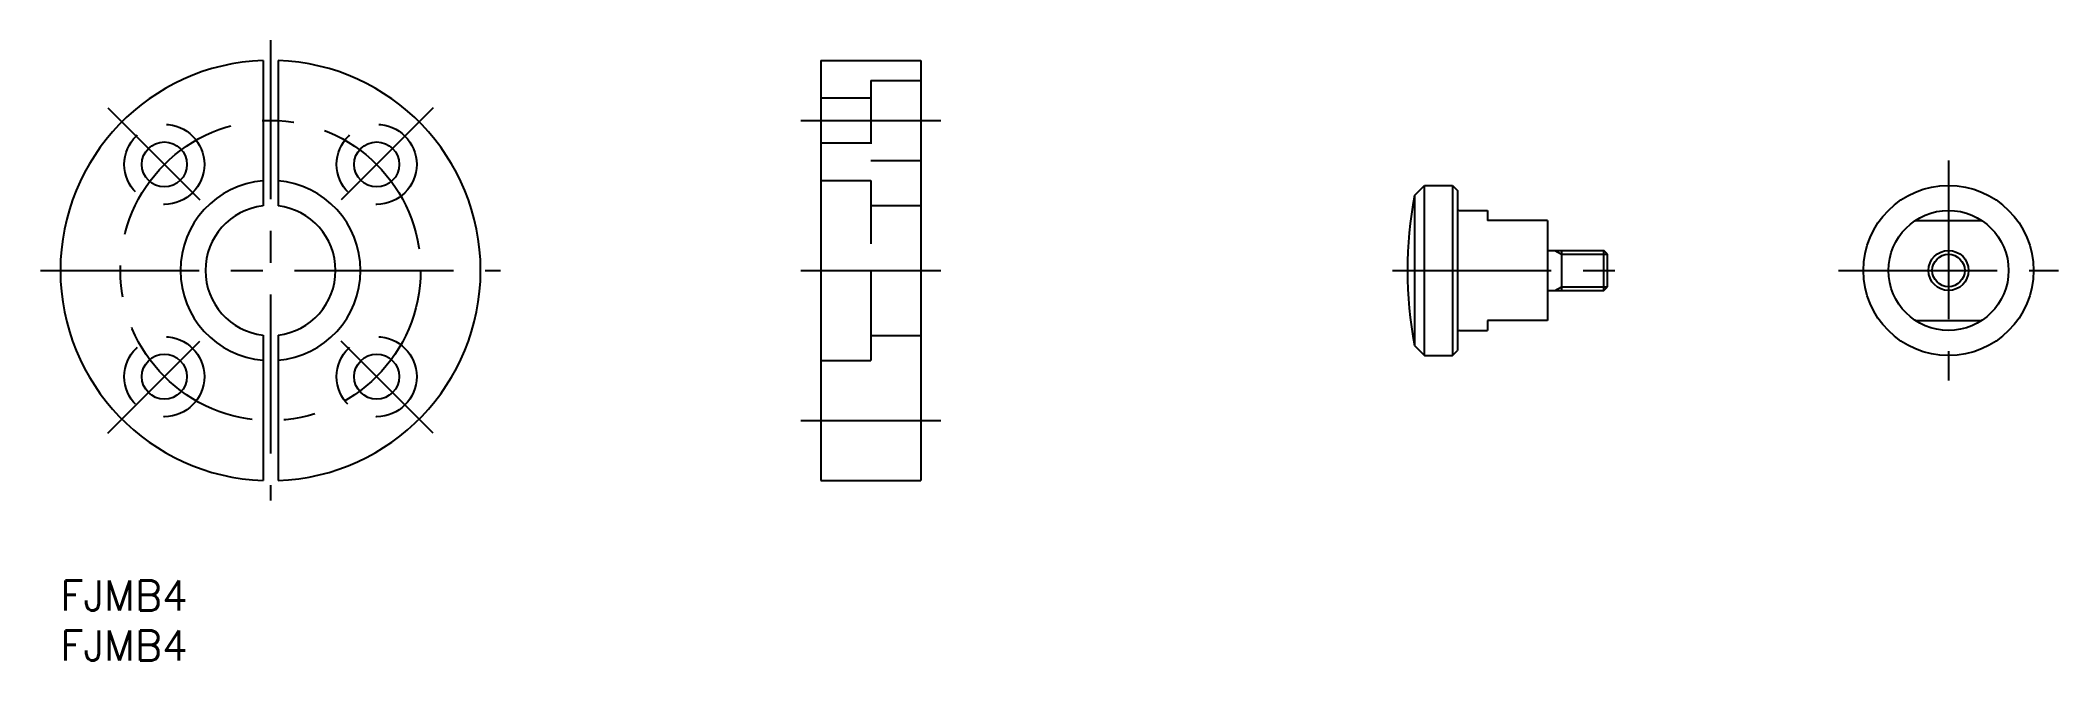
# Model space of a CAD drawing. Extents: x -2 to 200, y -8 to 54.
import ezdxf

# ---------------------------------------------------------------- set-up
doc = ezdxf.new("R2010")
doc.units = 0
doc.header["$LTSCALE"] = 0.5
doc.linetypes.add('CENTER', pattern=[50.8, 31.75, -6.35, 6.35, -6.35])
doc.linetypes.add('DASHED', pattern=[19.05, 12.7, -6.35])
for name, color, linetype in [('MSM_CENTER', 1, 'CENTER'), ('MSM_CONTINUOUS', 7, 'CONTINUOUS'), ('MSM_DASHED', 4, 'DASHED'), ('MSM_NARROW', 5, 'CONTINUOUS'), ('MSM_PART_NUMBER', 7, 'CONTINUOUS')]:
    doc.layers.add(name, color=color, linetype=linetype)
doc.styles.get("Standard").update_dxf_attribs({"font": 'txt.shx', "height": 3, "bigfont": 'bigfont.shx'})

# ---------------------------------------------------------------- blocks, each defined once
blk = doc.blocks.new('*U2')
at = {"layer": 'MSM_PART_NUMBER'}
blk.add_text('FJMB4', height=3, dxfattribs=at).set_placement((0, -3))
blk = doc.blocks.new('*U3')
at = {"layer": 'MSM_PART_NUMBER'}
blk.add_text('FJMB4', height=3, dxfattribs=at).set_placement((0, -8))

msp = doc.modelspace()

# ---------------------------------------------------------------- linework, layer by layer
at = {"layer": 'MSM_CENTER'}
for p, q in [((21, 53.99), (21, 7.99)), ((4.74, 47.25), (13.93, 38.06)), ((37.26, 47.25), (28.07, 38.06)), ((74, 45.99), (88, 45.99)), ((188.7, 41.99), (188.7, 19.99)), ((-2, 30.99), (44, 30.99)), ((74, 30.99), (88, 30.99)), ((133.12, 30.99), (156.62, 30.99)), ((177.7, 30.99), (199.7, 30.99)), ((4.74, 14.72), (13.93, 23.92)), ((37.26, 14.72), (28.07, 23.92)), ((74, 15.99), (88, 15.99))]:
    msp.add_line(p, q, dxfattribs=at)
msp.add_circle((21, 30.99), 15, dxfattribs=at)
at = {"layer": 'MSM_CONTINUOUS'}
for p, q in [((20.25, 51.97), (20.25, 37.44)), ((21.75, 51.97), (21.75, 37.44)), ((76, 51.99), (86, 51.99)), ((76, 51.99), (76, 9.99)), ((86, 51.99), (86, 9.99)), ((135.33, 38.49), (136.33, 39.49)), ((135.33, 38.49), (135.33, 23.49)), ((136.33, 39.49), (139.12, 39.49)), ((136.33, 22.49), (136.33, 39.49)), ((139.12, 39.49), (139.62, 38.99)), ((139.12, 39.49), (139.12, 22.49)), ((139.62, 38.99), (139.62, 22.99)), ((139.82, 36.99), (142.62, 36.99)), ((142.62, 36.99), (142.62, 35.99)), ((148.62, 35.99), (142.62, 35.99)), ((148.62, 35.99), (148.62, 25.99)), ((185.39, 35.99), (192.02, 35.99)), ((148.62, 32.99), (154.24, 32.99)), ((150.02, 32.99), (150.02, 28.99)), ((154.24, 28.99), (154.24, 32.99)), ((154.62, 32.61), (154.24, 32.99)), ((154.62, 29.37), (154.62, 32.61)), ((81, 30.99), (81, 21.99)), ((148.62, 28.99), (154.24, 28.99)), ((154.24, 28.99), (154.62, 29.37)), ((20.25, 24.53), (20.25, 10)), ((21.75, 24.53), (21.75, 10)), ((81, 24.49), (86, 24.49)), ((139.82, 24.99), (142.62, 24.99)), ((148.62, 25.99), (142.62, 25.99)), ((142.62, 25.99), (142.62, 24.99)), ((185.39, 25.99), (192.02, 25.99)), ((135.33, 23.49), (136.33, 22.49)), ((136.33, 22.49), (139.12, 22.49)), ((139.12, 22.49), (139.62, 22.99)), ((76, 21.99), (81, 21.99)), ((76, 9.99), (86, 9.99))]:
    msp.add_line(p, q, dxfattribs=at)
for centre, radius in [((10.39, 41.59), 2.25), ((31.61, 41.59), 2.25), ((188.7, 30.99), 8.5), ((188.7, 30.99), 6), ((188.7, 30.99), 2), ((10.39, 20.38), 2.25), ((31.61, 20.38), 2.25)]:
    msp.add_circle(centre, radius, dxfattribs=at)
for centre, radius, start, end in [((21, 30.99), 21, 92.0467, 267.9533), ((21, 30.99), 21, 272.0467, 87.9533), ((21, 30.99), 9, 94.7802, 265.2198), ((21, 30.99), 9, 274.7802, 85.2198), ((174.62, 30.99), 40, 169.1931, 190.8069), ((21, 30.99), 6.5, 96.6258, 263.3742), ((21, 30.99), 6.5, 276.6258, 83.3742), ((139.82, 37.19), 0.2, 180, 270), ((139.82, 24.79), 0.2, 90.0002, 180)]:
    msp.add_arc(centre, radius, start, end, dxfattribs=at)
at = {"layer": 'MSM_DASHED'}
for p, q in [((81, 49.99), (86, 49.99)), ((81, 49.99), (81, 41.99)), ((76, 48.24), (81, 48.24)), ((76, 43.74), (81, 43.74)), ((76, 41.49), (76, 41.49)), ((81, 41.99), (86, 41.99)), ((76, 39.99), (81, 39.99)), ((81, 39.99), (81, 29.49)), ((81, 37.49), (86, 37.49)), ((76, 30.99), (76, 30.99))]:
    msp.add_line(p, q, dxfattribs=at)
for centre in [(10.39, 41.59), (31.61, 41.59), (10.39, 20.38), (31.61, 20.38)]:
    msp.add_circle(centre, 4, dxfattribs=at)
at = {"layer": 'MSM_NARROW'}
for p, q in [((149.36, 32.99), (150.02, 32.61)), ((150.02, 32.61), (154.62, 32.61)), ((149.36, 28.99), (150.02, 29.37)), ((150.02, 29.37), (154.62, 29.37))]:
    msp.add_line(p, q, dxfattribs=at)
msp.add_circle((188.7, 30.99), 1.62, dxfattribs=at)

# ---------------------------------------------------------------- block references
at = {"layer": 'MSM_CONTINUOUS'}
for name in ['*U2', '*U3']:
    msp.add_blockref(name, (0, 0), dxfattribs=at)

doc.saveas('drawing.dxf')
